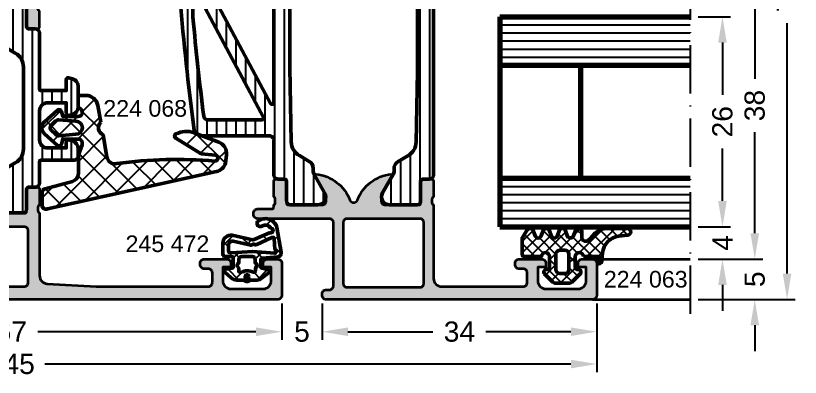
# Model space of a CAD drawing. Header units: millimetres. Extents: x 10 to 192, y 59 to 157.
# Drawn here: x 95.1 to 192.3, y 59 to 103.7 of the extents above; entities that cross this region are included whole.
import ezdxf

# ---------------------------------------------------------------- set-up
doc = ezdxf.new("R2010")
doc.units = ezdxf.units.MM
doc.header["$PDMODE"] = 1
doc.header["$PDSIZE"] = -0.001
doc.linetypes.add('ACAD_ISO10W100', pattern=[18, 12, -3, 0, -3])
for name, color, linetype, lineweight in [('S01_Bemaßung', 140, 'Continuous', 25), ('S02_Beschriftung', 40, 'Continuous', 25), ('S03_AL_Kontur', 255, 'Continuous', 35), ('S04_AL_Schraffur', 253, 'Continuous', 25), ('S05_EPDM_Kontur', 31, 'Continuous', 50), ('S06_EPDM_Schraffur', 43, 'Continuous', 25), ('S07_Isolation_Kontur', 91, 'Continuous', 50), ('S08_Isolation_Schraffur', 103, 'Continuous', 25), ('S09_KS_Kontur', 254, 'Continuous', 50), ('S15_Glas_Kontur', 4, 'Continuous', 70), ('S18_Mittellinie', 10, 'ACAD_ISO10W100', 25)]:
    doc.layers.add(name, color=color, linetype=linetype, lineweight=lineweight)
doc.styles.add('1_1_N_Art', font='arial.ttf', dxfattribs={"height": 2.055})
doc.styles.add('Arial', font='arial.ttf')
doc.dimstyles.new('1 zu 1', dxfattribs={"dimtxt": 2.5, "dimasz": 3.2, "dimexe": 1, "dimexo": 1, "dimgap": 1.5, "dimtad": 0, "dimdec": 1, "dimrnd": 0.5, "dimdsep": 46, "dimtxsty": 'Arial', "dimcen": 0, "dimclrd": 256, "dimclre": 256, "dimclrt": 256, "dimadec": 0, "dimazin": 0, "dimtfac": 1, "dimtdec": 1, "dimtofl": 0, "dimtmove": 0, "dimatfit": 1, "dimfxl": 1, "dimtolj": 1, "dimlwd": 25, "dimlwe": 25, "dimarcsym": 0})

# ---------------------------------------------------------------- blocks, each defined once
blk = doc.blocks.new('245472_s_5')
at = {"layer": 'S06_EPDM_Schraffur'}
h = blk.add_hatch(dxfattribs=at)
h.set_pattern_fill('NETZ', color=256, scale=2, angle=225)
h.set_pattern_definition([(225, (412.1293, -8061.5932), (1.41421356, -1.41421356), []), (315, (412.1293, -8061.5932), (1.41421356, 1.41421356), [])])
h.paths.add_polyline_path([(5, -2.961, -0.466308), (3.826, -3.945), (1.319, -3.385, 0.19438), (1.1, -3.431), (-0.8, -4.231, -0.124552), (-0.897, -4.246, 0.953555), (-0.983, -4.834, -0.158143), (-0.878, -4.9, 0.393401), (0.163, -5.069, -0.804971), (0.7, -5.633, -0.555399), (-1.696, -4.911), (-2.232, -1.847, -0.442765), (-1.778, -1.262), (0.113, -1.116, 0.394867), (0.3, -0.917), (0.3, -0.05, 0.348874), (0.145, 0.145), (-0.646, 0.329, -0.634157), (-0.722, 0.682), (0.079, 1.295, -0.203452), (0.798, 1.6), (1.6, 1.6, 0.236068), (1.76, 1.68, -0.5), (2.24, 1.68, 0.236068), (2.4, 1.6), (3.282, 1.6, -0.190392), (3.965, 1.33), (4.735, 0.609, -0.623369), (4.63, 0.265), (3.868, 0.143, 0.368281), (3.7, -0.055), (3.7, -1.1, 0.414214), (3.9, -1.3), (4.7, -1.3, -0.414214), (5, -1.6)])
h.paths.add_polyline_path([(4.3, -2.06, 0.414214), (4, -1.76), (1.302, -1.947), (-1.426, -1.716, 0.737445), (-1.538, -2.081, -0.233752), (-1.452, -2.236), (-1.367, -3.508, 0.583183), (-1.055, -3.663), (0.808, -2.783, -0.356159), (1.06, -2.806, 0.446061), (1.357, -2.787, -0.276121), (1.549, -2.714), (3.713, -3.215, 0.466308), (4.3, -2.722)], flags=16)
h.paths.add_polyline_path([(3, -1), (3, -0.594, -0.243487), (3.085, -0.431), (3.175, -0.367, 0.537319), (3.175, -0.033), (3.116, 0.009, -0.243487), (3.031, 0.172), (3.031, 0.471, 0.563435), (2.738, 0.649, -0.241085), (1.259, 0.636, 0.557876), (0.969, 0.457), (0.969, 0.172, -0.243487), (0.885, 0.009), (0.825, -0.033, 0.537319), (0.825, -0.367), (0.915, -0.431, -0.243487), (1, -0.594), (1, -1, 0.414214), (1.3, -1.3), (2.7, -1.3, 0.414214)], flags=16)
h.paths.add_polyline_path([(2.25, 1.2, 1), (1.75, 1.2, 1)], flags=16)
at = {"layer": 'S09_KS_Kontur'}
h = blk.add_hatch(color=256, dxfattribs=at)
h.dxf.hatch_style = 1
h.paths.add_polyline_path([(2.25, 1.2, 1), (1.75, 1.2, 1)])
at = {"layer": 'S05_EPDM_Kontur'}
for points in [[(0.145, 0.145, -0.348874), (0.3, -0.05), (0.3, -0.917, -0.388879), (0.117, -1.116), (-1.778, -1.262, 0.442765), (-2.232, -1.847), (-1.696, -4.911, 0.555399), (0.7, -5.633, 0.804971), (0.163, -5.069, -0.388982), (-0.871, -4.909, 0.173384), (-0.983, -4.834, -0.954151), (-0.897, -4.246, 0.124081), (-0.8, -4.231), (1.1, -3.431, -0.19438), (1.319, -3.385), (3.826, -3.945, 0.466308), (5, -2.961), (5, -1.6, 0.414214), (4.7, -1.3), (3.9, -1.3, -0.414214), (3.7, -1.1), (3.7, -0.055, -0.368281), (3.868, 0.143), (4.63, 0.265, 0.623369), (4.735, 0.609), (3.965, 1.33, 0.190392), (3.282, 1.6), (2.4, 1.6, -0.236068), (2.24, 1.68, 0.5), (1.76, 1.68, -0.236068), (1.6, 1.6), (0.798, 1.6, 0.203452), (0.079, 1.295), (-0.722, 0.682, 0.634157), (-0.646, 0.329)], [(3.175, -0.033), (3.116, 0.009, -0.243487), (3.031, 0.172), (3.031, 0.471, 0.563435), (2.738, 0.649, -0.241085), (1.259, 0.636, 0.557876), (0.969, 0.457), (0.969, 0.172, -0.243487), (0.885, 0.009), (0.825, -0.033, 0.537319), (0.825, -0.367), (0.915, -0.431, -0.243487), (1, -0.594), (1, -1, 0.414214), (1.3, -1.3), (2.7, -1.3, 0.414214), (3, -1), (3, -0.594, -0.243487), (3.085, -0.431), (3.175, -0.367, 0.537319)], [(-1.367, -3.508, 0.583183), (-1.055, -3.663), (0.808, -2.783, -0.356159), (1.06, -2.806, 0.446061), (1.357, -2.787, -0.276121), (1.549, -2.714), (3.713, -3.215, 0.466308), (4.3, -2.722), (4.3, -2.06, 0.414214), (4, -1.76), (1.302, -1.947), (-1.426, -1.716, 0.737445), (-1.538, -2.081, -0.233752), (-1.452, -2.236)]]:
    blk.add_lwpolyline(points, format="xyb", close=True, dxfattribs=at)
blk.add_circle((2, 1.2), 0.25, dxfattribs=at)
blk = doc.blocks.new('224063_s')
at = {"layer": 'S06_EPDM_Schraffur'}
h = blk.add_hatch(dxfattribs=at)
h.set_pattern_fill('NETZ', color=256, angle=45)
h.set_pattern_definition([(45, (0, 0), (-0.70711, 0.70711), []), (135, (0, 0), (-0.70711, -0.70711), [])])
edge = h.paths.add_edge_path()
edge.add_arc((0.153, 1.299), 0.5, 0.05663, 179.94337)
edge.add_line((-0.347, 1.3), (-0.347, -0.009))
edge.add_arc((-0.047, -0.009), 0.3, 180, 279.73965)
edge.add_arc((0.054, -0.6), 0.3, -44.8904, 99.73965, ccw=False)
edge.add_line((0.267, -0.812), (-0.774, -1.854))
edge.add_arc((-1.128, -1.5), 0.5, 270, 314.99989, ccw=False)
edge.add_line((-1.128, -2), (-2.767, -2))
edge.add_arc((-2.767, -1.5), 0.5, 225.00011, 270, ccw=False)
edge.add_line((-3.12, -1.854), (-4.162, -0.812))
edge.add_arc((-3.949, -0.6), 0.3, 80.26203, 224.88868, ccw=False)
edge.add_arc((-3.847, -0.009), 0.3, 260.26203, 360)
edge.add_line((-3.547, -0.009), (-3.547, 1.3))
edge.add_arc((-4.047, 1.299), 0.5, 0.05659, 179.94341)
edge.add_line((-4.547, 1.3), (-6.647, 1.3))
edge.add_arc((-6.649, 1.599), 0.299, 179.76963, 270.23037, ccw=False)
edge.add_line((-6.947, 1.6), (-6.947, 3.6))
edge.add_line((-6.947, 3.6), (-6.294, 4.599))
edge.add_arc((-5.947, 4.399), 0.401, 30.1038, 150.02228, ccw=False)
edge.add_line((-5.6, 4.6), (-5.294, 3.8))
edge.add_arc((-4.947, 4), 0.401, 209.97395, 329.89997)
edge.add_line((-4.6, 3.799), (-4.294, 4.599))
edge.add_arc((-3.947, 4.399), 0.401, 30.10374, 150.02233, ccw=False)
edge.add_line((-3.6, 4.6), (-3.294, 3.8))
edge.add_arc((-2.947, 4), 0.401, 209.9744, 329.89953)
edge.add_line((-2.6, 3.799), (-2.294, 4.599))
edge.add_arc((-1.947, 4.399), 0.401, 30.10374, 150.02233, ccw=False)
edge.add_line((-1.6, 4.6), (-1.294, 3.8))
edge.add_arc((-0.947, 4), 0.401, 209.9744, 329.89953)
edge.add_line((-0.6, 3.799), (-0.294, 4.599))
edge.add_arc((0.061, 4.386), 0.414, 18.82565, 148.95691, ccw=False)
edge.add_line((0.453, 4.52), (0.453, 3.699))
edge.add_arc((0.953, 3.7), 0.5, 180.05782, 317.96206)
edge.add_line((1.324, 3.365), (1.931, 4.023))
edge.add_arc((3.695, 2.396), 2.4, 90, 137.32646, ccw=False)
edge.add_line((3.695, 4.796), (6.093, 4.796))
edge.add_arc((6.092, 4.371), 0.426, -90.87281, 89.79629, ccw=False)
edge.add_line((6.085, 3.945), (5.009, 3.818))
edge.add_arc((5.273, 1.584), 2.25, 96.72175, 175.40115)
edge.add_line((3.03, 1.764), (2.953, 0.8))
edge.add_arc((2.553, 0.799), 0.399, -90.0953, 0.0953, ccw=False)
edge.add_line((2.553, 0.4), (2.553, 1.3))
edge.add_line((2.553, 1.3), (0.653, 1.3))
edge = h.paths.add_edge_path(flags=16)
edge.add_line((-2.247, -0.8), (-1.647, -0.8))
edge.add_arc((-1.648, -0.3), 0.5, 270.02048, 359.97952)
edge.add_line((-1.147, -0.3), (-1.147, 1.6))
edge.add_arc((-1.648, 1.6), 0.5, 0.01634, 89.98366)
edge.add_line((-1.647, 2.1), (-2.247, 2.1))
edge.add_arc((-2.247, 1.6), 0.5, 89.99969, 180.00031)
edge.add_line((-2.747, 1.6), (-2.747, -0.3))
edge.add_arc((-2.247, -0.3), 0.5, 180.01964, 269.98036)
at = {"layer": 'S05_EPDM_Kontur'}
for points in [[(0.653, 1.3, 0.999012), (-0.347, 1.3), (-0.347, -0.009, 0.464925), (0.003, -0.304, -0.730751), (0.267, -0.812), (-0.774, -1.854, -0.198912), (-1.128, -2), (-2.767, -2, -0.198912), (-3.12, -1.854), (-4.162, -0.812, -0.730728), (-3.898, -0.304, 0.464916), (-3.547, -0.009), (-3.547, 1.3, 0.999013), (-4.547, 1.3), (-6.647, 1.3, -0.416571), (-6.947, 1.6), (-6.947, 3.6), (-6.294, 4.599, -0.576876), (-5.6, 4.6), (-5.294, 3.8, 0.57692), (-4.6, 3.799), (-4.294, 4.599, -0.576877), (-3.6, 4.6), (-3.294, 3.8, 0.576915), (-2.6, 3.799), (-2.294, 4.599, -0.576877), (-1.6, 4.6), (-1.294, 3.8, 0.576915), (-0.6, 3.799), (-0.294, 4.599, -0.637876), (0.453, 4.52), (0.453, 3.699, 0.686666), (1.324, 3.365), (1.931, 4.023, -0.209487), (3.695, 4.796), (6.093, 4.796, -1.005856), (6.085, 3.945), (5.009, 3.818, 0.357458), (3.03, 1.764), (2.953, 0.8, -0.415188), (2.553, 0.4), (2.553, 1.3)], [(-2.247, -0.8), (-1.647, -0.8, 0.414004), (-1.147, -0.3), (-1.147, 1.6, 0.414047), (-1.647, 2.1), (-2.247, 2.1, 0.414217), (-2.747, 1.6), (-2.747, -0.3, 0.414013)]]:
    blk.add_lwpolyline(points, format="xyb", close=True, dxfattribs=at)
blk = doc.blocks.new('224068_s_1')
at = {"layer": 'S06_EPDM_Schraffur'}
h = blk.add_hatch(dxfattribs=at)
h.set_pattern_fill('NETZ', color=256, scale=2, angle=45, style=0)
h.set_pattern_definition([(45, (-42.3002, -22.7), (-1.414214, 1.414214), []), (135, (-42.3002, -22.7), (-1.414214, -1.414214), [])])
edge = h.paths.add_edge_path()
edge.add_arc((4.957, -1.505), 0.971, 134.00593, 245.99406)
edge.add_line((4.562, -2.392), (5.048, -5.144))
edge.add_arc((6.032, -4.97), 1, 190.00233, 284.9989)
edge.add_arc((13.755, -60.113), 54.688, 85.1433, 97.84372, ccw=False)
edge.add_arc((18.426, -5.251), 0.372, 263.66476, 441.24619)
edge.add_line((18.482, -4.883), (16.736, -4.706))
edge.add_line((16.736, -4.706), (13.572, -2.79))
edge.add_arc((13.728, -2.533), 0.3, 116.1295, 238.80015, ccw=False)
edge.add_arc((14.917, -4.957), 3, 71.95661, 116.1295, ccw=False)
edge.add_line((15.846, -2.105), (18.907, -3.292))
edge.add_arc((18.364, -4.69), 1.5, -6.98741, 68.79978, ccw=False)
edge.add_line((19.853, -4.873), (19.729, -5.899))
edge.add_arc((18.299, -5.448), 1.5, 282.50136, 342.49951, ccw=False)
edge.add_line((18.624, -6.913), (-2.302, -11.552))
edge.add_arc((-2.494, -11.09), 0.5, 180.00194, 292.49771, ccw=False)
edge.add_line((-2.994, -11.09), (-2.994, -9.533))
edge.add_arc((-2.494, -9.533), 0.5, 104.99992, 180, ccw=False)
edge.add_line((-2.623, -9.05), (0.765, -8.142))
edge.add_arc((0.506, -7.176), 1, 285.00169, 359.99924)
edge.add_line((1.506, -7.176), (1.506, -4.842))
edge.add_line((1.506, -4.842), (1.962, -3.591))
edge.add_arc((1.5, -3.4), 0.5, 337.49887, 450.00094)
edge.add_line((1.5, -2.9), (-0.42, -2.9))
edge.add_line((-0.42, -2.9), (-0.589, -3.529))
edge.add_arc((-0.878, -3.452), 0.3, 228.35407, 344.99936, ccw=False)
edge.add_line((-1.078, -3.676), (-2.675, -2.256))
edge.add_arc((-2.02, -1.5), 1, 130.90973, 229.09027, ccw=False)
edge.add_line((-2.675, -0.744), (-1.078, 0.676))
edge.add_arc((-0.878, 0.451), 0.3, 15.00974, 131.63928, ccw=False)
edge.add_line((-0.589, 0.529), (-0.42, -0.1))
edge.add_line((-0.42, -0.1), (1.5, -0.1))
edge.add_arc((1.5, 0.4), 0.5, 269.99933, 405.00029)
edge.add_line((1.853, 0.754), (1.5, 1.108))
edge.add_line((1.5, 1.108), (1.5, 2.5))
edge.add_line((1.5, 2.5), (2.441, 2.5))
edge.add_arc((2.441, 1), 1.5, 10.00086, 89.99892, ccw=False)
edge.add_line((3.918, 1.26), (4.283, -0.806))
edge = h.paths.add_edge_path(flags=16)
edge.add_line((-0.904, -0.512), (1.2, -0.7))
at = {"layer": 'S05_EPDM_Kontur'}
for p, q in [((-1.897, -1.253), (-1.302, -0.657)), ((-0.904, -0.512), (1.2, -0.7)), ((-1.302, -2.343), (-1.897, -1.747)), ((1.2, -2.3), (-0.904, -2.488))]:
    blk.add_line(p, q, dxfattribs=at)
blk.add_lwpolyline([(4.283, -0.806, 0.531643), (4.562, -2.392), (5.048, -5.144, 0.439993), (6.291, -5.936, -0.055473), (18.385, -5.621, 0.979114), (18.482, -4.883), (16.736, -4.706), (13.572, -2.79, -0.592993), (13.595, -2.264, -0.195163), (15.846, -2.105), (18.907, -3.292, -0.343289), (19.853, -4.873), (19.729, -5.899, -0.267941), (18.624, -6.913), (-2.302, -11.552, -0.534487), (-2.994, -11.09), (-2.994, -9.533, -0.339455), (-2.623, -9.05), (0.765, -8.142, 0.339442), (1.506, -7.176), (1.506, -4.842), (1.962, -3.591, 0.534523), (1.5, -2.9), (-0.42, -2.9), (-0.589, -3.529, -0.557996), (-1.078, -3.676), (-2.675, -2.256, -0.456678), (-2.675, -0.744), (-1.078, 0.676, -0.557905), (-0.589, 0.529), (-0.42, -0.1), (1.5, -0.1, 0.668185), (1.853, 0.754), (1.5, 1.108), (1.5, 2.5), (2.441, 2.5, -0.363961), (3.918, 1.26)], format="xyb", close=True, dxfattribs=at)
for centre, radius, start, end in [((-0.948, -1.01), 0.5, 84.89406, 135.04937), ((1.2, -1.5), 0.8, 270, 90), ((-1.653, -1.5), 0.348, 134.72715, 225.27285), ((-0.948, -1.99), 0.5, 224.95058, 275.1064)]:
    blk.add_arc(centre, radius, start, end, dxfattribs=at)
blk = doc.blocks.new('587290_s')
at = {"layer": 'S04_AL_Schraffur'}
h = blk.add_hatch(color=256, dxfattribs=at)
h.dxf.hatch_style = 1
h.paths.add_polyline_path([(-20.2, 11.7, -0.317837), (-20.4, 11.983), (-20.4, 12.417, -0.317837), (-20.2, 12.7), (-20.2, 14.6, 0.414214), (-20.5, 14.9), (-21.49, 14.9, 0.414214), (-21.79, 14.6), (-21.79, 11.9, -0.414214), (-21.99, 11.7), (-26.2, 11.7, -0.414214), (-26.7, 12.2), (-26.7, 12.9), (-25.319, 15.293, 0.610538), (-25.452, 15.499, 0.284293), (-29.633, 12.307, -0.688604), (-30.567, 12.307, 0.284293), (-34.748, 15.499, 0.610538), (-34.881, 15.293), (-33.5, 12.9), (-33.5, 12.2, -0.414214), (-34, 11.7), (-38.21, 11.7, -0.414214), (-38.41, 11.9), (-38.41, 14.6, 0.414214), (-38.71, 14.9), (-39.7, 14.9, 0.414214), (-40, 14.6), (-40, 12.7, -0.317837), (-39.8, 12.417), (-39.8, 11.983, -0.317837), (-40, 11.7), (-40, 11.4, -0.414214), (-40.2, 11.2), (-42, 11.2, 0.414214), (-42.5, 10.7), (-42.5, 10.5, 0.414214), (-42, 10), (-33.1, 10, -0.414214), (-32.6, 9.5), (-32.6, 1.7, -0.414214), (-33.1, 1.2), (-33.5, 1.2, 0.414214), (-34, 0.7), (-34, 0.5, 0.414214), (-33.5, 0), (-0.5, 0, 0.414214), (0, 0.5), (0, 4.5, 0.414214), (-0.5, 5), (-1.8, 5, 0.414214), (-2.3, 4.5), (-2.3, 4), (-1.3, 4), (-1.3, 2.3, -0.414214), (-2.3, 1.3), (-6.3, 1.3, -0.414214), (-7.3, 2.3), (-7.3, 4), (-6.3, 4), (-6.3, 4.5, 0.414214), (-6.8, 5), (-9.6, 5, 0.414214), (-10.1, 4.5), (-10.1, 4.3, 0.414214), (-9.6, 3.8), (-9.1, 3.8, -0.414214), (-8.6, 3.3), (-8.6, 2.1, -0.414214), (-9.1, 1.6), (-19.2, 1.6, -0.414214), (-20.2, 2.6)])
h.paths.add_polyline_path([(-21.4, 9.5), (-21.4, 2, -0.414214), (-21.9, 1.5), (-30.9, 1.5, -0.414214), (-31.4, 2), (-31.4, 9.5, -0.414214), (-30.9, 10), (-21.9, 10, -0.414214)], flags=16)
at = {"layer": 'S03_AL_Kontur'}
for points in [[(-0.5, 5, -0.414214), (0, 4.5), (0, 0.5, -0.414214), (-0.5, 0), (-33.5, 0, -0.414214), (-34, 0.5), (-34, 0.7, -0.414214), (-33.5, 1.2), (-33.1, 1.2, 0.414214), (-32.6, 1.7), (-32.6, 9.5, 0.414214), (-33.1, 10), (-42, 10, -0.414214), (-42.5, 10.5), (-42.5, 10.7, -0.414214), (-42, 11.2), (-40.2, 11.2, 0.414214), (-40, 11.4), (-40, 11.7, 0.317837), (-39.8, 11.983), (-39.8, 12.417, 0.317837), (-40, 12.7), (-40, 14.6, -0.414214), (-39.7, 14.9), (-38.71, 14.9, -0.414214), (-38.41, 14.6), (-38.41, 11.9, 0.414214), (-38.21, 11.7), (-34, 11.7, 0.414214), (-33.5, 12.2), (-33.5, 12.9), (-34.881, 15.293, -0.610538), (-34.748, 15.499, -0.284293), (-30.567, 12.307, 0.688604), (-29.633, 12.307, -0.284293), (-25.452, 15.499, -0.610538), (-25.319, 15.293), (-26.7, 12.9), (-26.7, 12.2, 0.414214), (-26.2, 11.7), (-21.99, 11.7, 0.414214), (-21.79, 11.9), (-21.79, 14.6, -0.414214), (-21.49, 14.9), (-20.5, 14.9, -0.414214), (-20.2, 14.6), (-20.2, 12.7, 0.317837), (-20.4, 12.417), (-20.4, 11.983, 0.317837), (-20.2, 11.7), (-20.2, 2.6, 0.414214), (-19.2, 1.6), (-9.1, 1.6, 0.414214), (-8.6, 2.1), (-8.6, 3.3, 0.414214), (-9.1, 3.8), (-9.6, 3.8, -0.414214), (-10.1, 4.3), (-10.1, 4.5, -0.414214), (-9.6, 5), (-6.8, 5, -0.414214), (-6.3, 4.5), (-6.3, 4), (-7.3, 4), (-7.3, 2.3, 0.414214), (-6.3, 1.3), (-2.3, 1.3, 0.414214), (-1.3, 2.3), (-1.3, 4), (-2.3, 4), (-2.3, 4.5, -0.414214), (-1.8, 5)], [(-21.9, 1.5, 0.414214), (-21.4, 2), (-21.4, 9.5, 0.414214), (-21.9, 10), (-30.9, 10, 0.414214), (-31.4, 9.5), (-31.4, 2, 0.414214), (-30.9, 1.5)]]:
    blk.add_lwpolyline(points, format="xyb", close=True, dxfattribs=at)
blk = doc.blocks.new('30065155_s')
at = {"layer": 'S08_Isolation_Schraffur'}
h = blk.add_hatch(dxfattribs=at)
h.set_pattern_fill('LINIE', color=256, scale=1.2, angle=90)
h.set_pattern_definition([(90, (-2e-14, 23.5), (-1.2, 1e-16), [])])
h.paths.add_polyline_path([(0, 39.81), (0, 30.8, -0.414214), (-0.5, 30.3), (-8.136, 30.3), (-7.607, 33.519, 0.462761), (-8.1, 34.1), (-9.6, 34.1, 0.414214), (-9.8, 33.9), (-9.8, 31.15), (-11.8, 31.15, 0.414214), (-12, 30.95), (-12, 29.45, 0.414214), (-11.5, 28.95), (-10.1, 28.95, -0.414214), (-9.8, 28.65), (-9.8, 27.25, -0.414214), (-10.1, 26.95), (-11.1, 26.95, 0.414214), (-11.6, 26.45), (-11.6, 25.43, 0.010778), (-9.872, 9.314, 0.345994), (-8.9, 8.55), (-0.5, 8.55, -0.414214), (0, 8.05), (0, 3.71, 0.414214), (0.5, 3.21), (1.3, 3.21, -0.414214), (1.6, 2.91), (1.6, 0.51, 0.414214), (2.1, 0.01), (5.443, 0.01, 0.57735), (6.309, 1.51), (4.9, 3.951), (4.9, 4.531, 0.267949), (4.4, 5.398), (3.178, 6.103, -0.26277), (2.178, 7.797), (2, 17), (2, 30), (2.186, 36.315, -0.405628), (2.686, 36.8), (4.8, 36.8, 0.414214), (5.3, 37.3), (5.3, 38.8, 0.672257), (4.571, 39.372, -1.210958), (4.2, 41.3), (4.4, 41.3, 0.414214), (4.9, 41.8), (4.9, 43.049), (6.309, 45.49, 0.57735), (5.443, 46.99), (2.1, 46.99, 0.414214), (1.6, 46.49), (1.6, 44.09, -0.414214), (1.3, 43.79), (0.5, 43.79, 0.414214), (0, 43.29), (0, 40.79, -0.408248)])
h.paths.add_polyline_path([(-0.5, 28.5, -0.414214), (0, 28), (0, 12.649, -0.780583), (-0.376, 12.555), (-7.8, 26.458), (-7.8, 28, -0.414214), (-7.3, 28.5)], flags=16)
h.paths.add_polyline_path([(-8.828, 24.986), (-1.277, 10.844, -0.566349), (-1.453, 10.55), (-8.177, 10.55, -0.378239), (-8.673, 10.988, -0.008221), (-10, 23.234), (-10, 24.75, -0.414214), (-9.5, 25.25), (-9.269, 25.25, -0.276855)], flags=16)
at = {"layer": 'S07_Isolation_Kontur'}
for points in [[(-0.5, 30.3, 0.414214), (0, 30.8), (0, 39.81, 0.408248), (0, 40.79), (0, 43.29, -0.414214), (0.5, 43.79), (1.3, 43.79, 0.414214), (1.6, 44.09), (1.6, 46.49, -0.414214), (2.1, 46.99), (5.443, 46.99, -0.57735), (6.309, 45.49), (4.967, 43.165, 0.131652), (4.9, 42.915), (4.9, 41.8, -0.414214), (4.4, 41.3), (4.2, 41.3, 1), (4.2, 39.3), (4.8, 39.3, -0.414214), (5.3, 38.8), (5.3, 37.3, -0.414214), (4.8, 36.8), (2.686, 36.8, 0.405628), (2.186, 36.315), (2, 30), (2, 17.01, 0.004839), (2, 16.99), (2.178, 7.797, 0.26277), (3.178, 6.103), (4.4, 5.398, -0.267949), (4.9, 4.531), (4.9, 4.085, 0.131652), (4.967, 3.835), (6.309, 1.51, -0.57735), (5.443, 0.01), (2.1, 0.01, -0.414214), (1.6, 0.51), (1.6, 2.91, 0.414214), (1.3, 3.21), (0.5, 3.21, -0.414214), (0, 3.71), (0, 8.05, 0.414214), (-0.5, 8.55), (-8.9, 8.55, -0.399638), (-9.899, 9.5, 0.019418), (-9.906, 9.577, -0.010601), (-11.6, 25.43), (-11.6, 26.45, -0.414214), (-11.1, 26.95), (-10.1, 26.95, 0.414214), (-9.8, 27.25), (-9.8, 28.65, 0.414214), (-10.1, 28.95), (-11.5, 28.95, -0.414214), (-12, 29.45), (-12, 30.95, -0.414214), (-11.8, 31.15), (-10, 31.15, 0.414214), (-9.8, 31.35), (-9.8, 33.9, -0.414214), (-9.6, 34.1), (-8.1, 34.1, -0.462761), (-7.607, 33.519), (-8.097, 30.532, 0.462761), (-7.9, 30.3)], [(0, 28, 0.414214), (-0.5, 28.5), (-7.3, 28.5, 0.414214), (-7.8, 28), (-7.8, 26.583, 0.123227), (-7.741, 26.348), (-0.376, 12.555, 0.780583), (0, 12.649)], [(-9.5, 25.25, 0.414214), (-10, 24.75), (-10, 23.234, 0.008221), (-8.673, 10.988, 0.378239), (-8.177, 10.55), (-1.453, 10.55, 0.566349), (-1.277, 10.844), (-8.828, 24.986, 0.276855), (-9.269, 25.25)]]:
    blk.add_lwpolyline(points, format="xyb", close=True, dxfattribs=at)
blk = doc.blocks.new('662011_s')
blk.add_blockref('30065155_s', (0, 0))
blk = doc.blocks.new('662013_s')
at = {"layer": 'S08_Isolation_Schraffur'}
h = blk.add_hatch(dxfattribs=at)
h.set_pattern_fill('LINIE', color=256, scale=1.2, angle=90)
h.set_pattern_definition([(90, (2e-15, 23), (-1.2, 1e-16), [])])
h.paths.add_polyline_path([(-1.6, 43.09), (-1.6, 45.49, 0.414214), (-2.1, 45.99), (-5.443, 45.99, 0.57735), (-6.309, 44.49), (-4.9, 42.049), (-4.9, 41.488, 0.267949), (-4.4, 40.622), (-3.177, 39.916, -0.262518), (-2.177, 38.224), (-2, 29.5), (-2, 16.5), (-2.177, 7.776, -0.262518), (-3.177, 6.084), (-4.4, 5.378, 0.357165), (-4.919, 4.222, -0.202882), (-4.967, 3.835), (-6.309, 1.51, 0.57735), (-5.443, 0.01), (-2.1, 0.01, 0.414214), (-1.6, 0.51), (-1.6, 2.91, -0.414214), (-1.3, 3.21), (-0.5, 3.21, 0.414214), (0, 3.71), (0, 40.5), (1.1, 40.5, 1), (1.1, 41.3), (0, 41.3), (0, 42.29, 0.414214), (-0.5, 42.79), (-1.3, 42.79, -0.414214)])
at = {"layer": 'S07_Isolation_Kontur'}
blk.add_lwpolyline([(0, 40.5), (0, 3.71, -0.414214), (-0.5, 3.21), (-1.3, 3.21, 0.414214), (-1.6, 2.91), (-1.6, 0.51, -0.414214), (-2.1, 0.01), (-5.443, 0.01, -0.57735), (-6.309, 1.51), (-4.967, 3.835, 0.131652), (-4.9, 4.085), (-4.9, 4.512, -0.267949), (-4.4, 5.378), (-3.177, 6.084, 0.262518), (-2.177, 7.776), (-2, 16.5), (-2, 29.5)], format="xyb", dxfattribs=at)
blk = doc.blocks.new('575780_s')
for name, p in [('662011_s', (-1, 11.7)), ('662013_s', (18.8, 11.7)), ('587290_s', (39, 0))]:
    blk.add_blockref(name, p)
blk = doc.blocks.new('587320_s_gereric')
at = {"layer": 'S04_AL_Schraffur'}
h = blk.add_hatch(color=256, dxfattribs=at)
h.dxf.hatch_style = 1
h.paths.add_polyline_path([(-36.5, 11.2), (-36.5, 11.9), (-35.119, 14.293, 0.607126), (-35.25, 14.499, 0.275372), (-39.4, 11.502, -0.402182), (-40.038, 11.233), (-44.213, 12.836, -0.211795), (-44.5, 13.122, 0.287239), (-48.75, 16.3, 0.605195), (-48.881, 16.093), (-47.5, 13.7), (-47.5, 13, -0.414214), (-48, 12.5), (-52.21, 12.5, -0.414214), (-52.41, 12.7), (-52.41, 15.4, 0.414214), (-52.71, 15.7), (-53.7, 15.7, 0.414214), (-54, 15.4), (-54, 13.5, -0.317837), (-53.8, 13.217), (-53.8, 12.783, -0.317837), (-54, 12.5), (-60, 12.5, -0.414214), (-60.2, 12.7), (-60.2, 12.8, 0.414214), (-60.4, 13), (-65.6, 13, 0.414214), (-65.8, 12.8), (-65.8, 12.1, 0.414214), (-65.6, 11.9), (-63.042, 11.9, 0.555973), (-62.754, 11.721, -1.609432), (-62.754, 9.479, 0.555973), (-63.042, 9.3), (-66.5, 9.3, 0.414214), (-67, 8.8), (-67, 0.5, 0.414214), (-66.5, 0), (-0.5, 0, 0.414214), (0, 0.5), (0, 4.5, 0.414214), (-0.5, 5), (-1.8, 5, 0.414214), (-2.3, 4.5), (-2.3, 4), (-1.3, 4), (-1.3, 2.3, -0.414214), (-2.3, 1.3), (-6.3, 1.3, -0.414214), (-7.3, 2.3), (-7.3, 4), (-6.3, 4), (-6.3, 4.5, 0.414214), (-6.8, 5), (-9.6, 5, 0.414214), (-10.1, 4.5), (-10.1, 4.3, 0.414214), (-9.6, 3.8), (-9.1, 3.8, -0.414214), (-8.6, 3.3), (-8.6, 2.1, -0.414214), (-9.1, 1.6), (-23, 1.6), (-29.057, 1.946, -0.397592), (-30, 2.944), (-30, 10.7, -0.317837), (-30.2, 10.983), (-30.2, 11.417, -0.317837), (-30, 11.7), (-30, 13.6, 0.414214), (-30.3, 13.9), (-31.29, 13.9, 0.414214), (-31.59, 13.6), (-31.59, 10.9, -0.414214), (-31.79, 10.7), (-36, 10.7, -0.414214)])
h.paths.add_polyline_path([(-31.9, 9, -0.414214), (-31.4, 8.5), (-31.4, 2.1, -0.414214), (-31.9, 1.6), (-65.1, 1.6, -0.414214), (-65.6, 2.1), (-65.6, 7.4, -0.414214), (-65.1, 7.9), (-62.2, 7.9, 0.386974), (-59.512, 10.347, -0.386974), (-59.014, 10.8), (-44.583, 10.8, -0.091887), (-44.404, 10.767), (-39.888, 9.033, 0.091887), (-39.709, 9)], flags=16)
at = {"layer": 'S03_AL_Kontur'}
for points in [[(-48.75, 16.3, -0.287239), (-44.5, 13.122, 0.211795), (-44.213, 12.836), (-40.038, 11.233, 0.402182), (-39.4, 11.502, -0.275372), (-35.25, 14.499, -0.607126), (-35.119, 14.293), (-36.5, 11.9), (-36.5, 11.2, 0.414214), (-36, 10.7), (-31.79, 10.7, 0.414214), (-31.59, 10.9), (-31.59, 13.6, -0.414214), (-31.29, 13.9), (-30.3, 13.9, -0.414214), (-30, 13.6), (-30, 11.7, 0.317837), (-30.2, 11.417), (-30.2, 10.983, 0.317837), (-30, 10.7), (-30, 2.944, 0.397592), (-29.057, 1.946), (-23, 1.6), (-9.1, 1.6, 0.414214), (-8.6, 2.1), (-8.6, 3.3, 0.414214), (-9.1, 3.8), (-9.6, 3.8, -0.414214), (-10.1, 4.3), (-10.1, 4.5, -0.414214), (-9.6, 5), (-6.8, 5, -0.414214), (-6.3, 4.5), (-6.3, 4), (-7.3, 4), (-7.3, 2.3, 0.414214), (-6.3, 1.3), (-2.3, 1.3, 0.414214), (-1.3, 2.3), (-1.3, 4), (-2.3, 4), (-2.3, 4.5, -0.414214), (-1.8, 5), (-0.5, 5, -0.414214), (0, 4.5), (0, 0.5, -0.414214), (-0.5, 0), (-66.5, 0, -0.414214), (-67, 0.5), (-67, 8.8, -0.414214), (-66.5, 9.3), (-63.042, 9.3, -0.555973), (-62.754, 9.479, 1.609432), (-62.754, 11.721, -0.555973), (-63.042, 11.9), (-65.6, 11.9, -0.414214), (-65.8, 12.1), (-65.8, 12.8, -0.414214), (-65.6, 13), (-60.4, 13, -0.414214), (-60.2, 12.8), (-60.2, 12.7, 0.414214), (-60, 12.5), (-54, 12.5, 0.317837), (-53.8, 12.783), (-53.8, 13.217, 0.317837), (-54, 13.5), (-54, 15.4, -0.414214), (-53.7, 15.7), (-52.71, 15.7, -0.414214), (-52.41, 15.4), (-52.41, 12.7, 0.414214), (-52.21, 12.5), (-48, 12.5, 0.414214), (-47.5, 13), (-47.5, 13.7), (-48.881, 16.093, -0.605195)], [(-31.4, 8.5, 0.414214), (-31.9, 9), (-39.709, 9, -0.091887), (-39.888, 9.033), (-44.404, 10.767, 0.091887), (-44.583, 10.8), (-59.014, 10.8, 0.386974), (-59.512, 10.347, -0.386974), (-62.2, 7.9), (-65.1, 7.9, 0.414214), (-65.6, 7.4), (-65.6, 2.1, 0.414214), (-65.1, 1.6), (-31.9, 1.6, 0.414214), (-31.4, 2.1)]]:
    blk.add_lwpolyline(points, format="xyb", close=True, dxfattribs=at)
blk = doc.blocks.new('587310_s')
at = {"layer": 'S04_AL_Schraffur'}
h = blk.add_hatch(color=256, dxfattribs=at)
h.dxf.hatch_style = 1
h.paths.add_polyline_path([(0, -0.5, 0.414214), (-0.5, 0), (-28.5, 0, 0.414214), (-29, -0.5), (-29, -3.65, 0.414214), (-28.8, -3.85), (-27, -3.85, -0.414214), (-26.8, -4.05), (-26.8, -6.6, 0.414214), (-26.6, -6.8), (-25.1, -6.8, 0.462761), (-24.607, -6.219), (-25.097, -3.232, -0.462761), (-24.9, -3, 0.414214), (-24.7, -2.8), (-24.7, -2.2, -0.414214), (-24.4, -1.9), (-17.5, -1.9, -0.414214), (-17, -2.4), (-17, -12.5, -0.4), (-17, -13.5), (-17, -25.9, -0.414214), (-17.5, -26.4), (-24.4, -26.4, -0.414214), (-24.7, -26.1), (-24.7, -23.2, 0.414214), (-24.9, -23, -0.462761), (-25.097, -22.768), (-24.607, -19.781, 0.462761), (-25.1, -19.2), (-26.6, -19.2, 0.414214), (-26.8, -19.4), (-26.8, -21.95, -0.414214), (-27, -22.15), (-28.8, -22.15, 0.414214), (-29, -22.35), (-29, -24.15, 0.414214), (-28.8, -24.35), (-27, -24.35, -0.414214), (-26.8, -24.55), (-26.8, -26.15, -0.414214), (-27, -26.35), (-28.4, -26.35, 0.414214), (-28.7, -26.65), (-28.7, -28.203, 0.383864), (-28.252, -28.7), (-27.3, -28.8), (-27.3, -28.3), (-24, -28.3, -0.317837), (-23.8, -28.583), (-23.8, -29.017, -0.317837), (-24, -29.3), (-24, -31.2, 0.414214), (-23.7, -31.5), (-22.71, -31.5, 0.414214), (-22.41, -31.2), (-22.41, -28.5, -0.414214), (-22.21, -28.3), (-18, -28.3, -0.414214), (-17.5, -28.8), (-17.5, -29.5), (-18.881, -31.893, 0.610371), (-18.748, -32.099, 0.283633), (-14.57, -28.92, -0.310198), (-14.103, -28.6), (-10.106, -28.6, -0.347182), (-9.62, -28.984, 0.319614), (-5.252, -32.799, 0.610917), (-5.119, -32.593), (-6.5, -30.2), (-6.5, -29.5, -0.414214), (-6, -29), (-1.79, -29, -0.414214), (-1.59, -29.2), (-1.59, -31.9, 0.414214), (-1.29, -32.2), (-0.3, -32.2, 0.414214), (0, -31.9), (0, -30, -0.317837), (-0.2, -29.717), (-0.2, -29.283, -0.317837), (0, -29), (0, -22.1, -0.414214), (0.2, -21.9), (1.4, -21.9, 0.414214), (1.9, -21.4), (1.9, -20.9, 0.414214), (1.4, -20.4), (0.2, -20.4, -0.414214), (0, -20.2), (0, -5.9, -0.414214), (0.2, -5.7), (1.4, -5.7, 0.414214), (1.9, -5.2), (1.9, -4.7, 0.414214), (1.4, -4.2), (0.2, -4.2, -0.414214), (0, -4)])
h.paths.add_polyline_path([(-1.2, -1.9), (-1.2, -26.4, -0.414214), (-1.7, -26.9), (-12, -26.9, -0.414214), (-12.5, -26.4), (-12.5, -25.4, 1), (-13.5, -25.4), (-13.5, -26.4, -0.414214), (-14, -26.9), (-14.9, -26.9, -0.414214), (-15.4, -26.4), (-15.4, -16.107, -0.198912), (-15.254, -15.754), (-15.146, -15.646, 0.198912), (-15, -15.293), (-15, -10.707, 0.198912), (-15.146, -10.354), (-15.254, -10.246, -0.198912), (-15.4, -9.893), (-15.4, -1.9, -0.414214), (-14.9, -1.4), (-14, -1.4, -0.414214), (-13.5, -1.9), (-13.5, -2.9, 1), (-12.5, -2.9), (-12.5, -1.9, -0.414214), (-12, -1.4), (-1.7, -1.4, -0.414214)], flags=16)
at = {"layer": 'S03_AL_Kontur'}
for points in [[(-14.57, -28.92, -0.283633), (-18.748, -32.099, -0.610371), (-18.881, -31.893), (-17.5, -29.5), (-17.5, -28.8, 0.414214), (-18, -28.3), (-22.21, -28.3, 0.414214), (-22.41, -28.5), (-22.41, -31.2, -0.414214), (-22.71, -31.5), (-23.7, -31.5, -0.414214), (-24, -31.2), (-24, -29.3, 0.317837), (-23.8, -29.017), (-23.8, -28.583, 0.317837), (-24, -28.3), (-27.3, -28.3), (-27.3, -28.8), (-28.252, -28.7, -0.383864), (-28.7, -28.203), (-28.7, -26.65, -0.414214), (-28.4, -26.35), (-27, -26.35, 0.414214), (-26.8, -26.15), (-26.8, -24.55, 0.414214), (-27, -24.35), (-28.8, -24.35, -0.414214), (-29, -24.15), (-29, -22.35, -0.414214), (-28.8, -22.15), (-27, -22.15, 0.414214), (-26.8, -21.95), (-26.8, -19.4, -0.414214), (-26.6, -19.2), (-25.1, -19.2, -0.462761), (-24.607, -19.781), (-25.097, -22.768, 0.462761), (-24.9, -23, -0.414214), (-24.7, -23.2), (-24.7, -26.1, 0.414214), (-24.4, -26.4), (-17.5, -26.4, 0.414214), (-17, -25.9), (-17, -13.5, 0.4), (-17, -12.5), (-17, -2.4, 0.414214), (-17.5, -1.9), (-24.4, -1.9, 0.414214), (-24.7, -2.2), (-24.7, -2.8, -0.414214), (-24.9, -3, 0.462761), (-25.097, -3.232), (-24.607, -6.219, -0.462761), (-25.1, -6.8), (-26.6, -6.8, -0.414214), (-26.8, -6.6), (-26.8, -4.05, 0.414214), (-27, -3.85), (-28.8, -3.85, -0.414214), (-29, -3.65), (-29, -0.5, -0.414214), (-28.5, 0), (-0.5, 0, -0.414214), (0, -0.5), (0, -4, 0.414214), (0.2, -4.2), (1.4, -4.2, -0.414214), (1.9, -4.7), (1.9, -5.2, -0.414214), (1.4, -5.7), (0.2, -5.7, 0.414214), (0, -5.9), (0, -20.2, 0.414214), (0.2, -20.4), (1.4, -20.4, -0.414214), (1.9, -20.9), (1.9, -21.4, -0.414214), (1.4, -21.9), (0.2, -21.9, 0.414214), (0, -22.1), (0, -29, 0.317837), (-0.2, -29.283), (-0.2, -29.717, 0.317837), (0, -30), (0, -31.9, -0.414214), (-0.3, -32.2), (-1.29, -32.2, -0.414214), (-1.59, -31.9), (-1.59, -29.2, 0.414214), (-1.79, -29), (-6, -29, 0.414214), (-6.5, -29.5), (-6.5, -30.2), (-5.119, -32.593, -0.610917), (-5.252, -32.799, -0.319614), (-9.62, -28.984, 0.347182), (-10.106, -28.6), (-14.103, -28.6, 0.310198)], [(-13.5, -1.9, 0.414214), (-14, -1.4), (-14.9, -1.4, 0.414214), (-15.4, -1.9), (-15.4, -9.893, 0.198912), (-15.254, -10.246), (-15.146, -10.354, -0.198912), (-15, -10.707), (-15, -15.293, -0.198912), (-15.146, -15.646), (-15.254, -15.754, 0.198912), (-15.4, -16.107), (-15.4, -26.4, 0.414214), (-14.9, -26.9), (-14, -26.9, 0.414214), (-13.5, -26.4), (-13.5, -25.4, -1), (-12.5, -25.4), (-12.5, -26.4, 0.414214), (-12, -26.9), (-1.7, -26.9, 0.414214), (-1.2, -26.4), (-1.2, -1.9, 0.414214), (-1.7, -1.4), (-12, -1.4, 0.414214), (-12.5, -1.9), (-12.5, -2.9, -1), (-13.5, -2.9)]]:
    blk.add_lwpolyline(points, format="xyb", close=True, dxfattribs=at)
blk = doc.blocks.new('30065269_s')
at = {"layer": 'S08_Isolation_Schraffur'}
h = blk.add_hatch(dxfattribs=at)
h.set_pattern_fill('LINIE', color=256, scale=1.2, angle=90)
h.set_pattern_definition([(90, (0, 0), (-1.2, 1e-16), [])])
h.paths.add_polyline_path([(4.9, 8.469), (4.9, 8.915, -0.131652), (4.967, 9.165), (6.309, 11.49, 0.57735), (5.443, 12.99), (2.1, 12.99, 0.414214), (1.6, 12.49), (1.6, 10.09, -0.414214), (1.3, 9.79), (0.5, 9.79, 0.414214), (0, 9.29), (0, 2.35, -0.414214), (-0.2, 2.15), (-3.3, 2.15), (-3.3, 3.5, 0.493145), (-3.615, 3.741), (-4.059, 3.622, 0.339454), (-4.8, 2.657), (-4.8, 0.143, 0.339454), (-4.059, -0.822), (-3.615, -0.941, 0.493145), (-3.3, -0.7), (-3.3, 0.65), (-1, 0.65, -0.414214), (0, -0.35), (0, -3.95, -0.414214), (-1, -4.95), (-3.3, -4.95), (-3.3, -4.2, 0.493145), (-3.615, -3.959), (-4.059, -4.078, 0.339454), (-4.8, -5.043), (-4.8, -5.95, 0.414214), (-4.3, -6.45), (-0.2, -6.45, -0.414214), (0, -6.65), (0, -9.29, 0.414214), (0.5, -9.79), (1.3, -9.79, -0.414214), (1.6, -10.09), (1.6, -12.49, 0.414214), (2.1, -12.99), (5.443, -12.99, 0.57735), (6.309, -11.49), (4.967, -9.165, -0.131652), (4.9, -8.915), (4.9, -8.469, 0.267949), (4.4, -7.602), (3, -6.794, -0.267949), (2, -5.062), (2, 5.062, -0.267949), (3, 6.794), (4.4, 7.602, 0.267949)])
at = {"layer": 'S07_Isolation_Kontur'}
blk.add_lwpolyline([(-3.3, -0.7), (-3.3, 0.65), (-1, 0.65, -0.414214), (0, -0.35), (0, -3.95, -0.414214), (-1, -4.95), (-3.3, -4.95), (-3.3, -4.2, 0.493145), (-3.615, -3.959), (-4.059, -4.078, 0.339454), (-4.8, -5.043), (-4.8, -5.95, 0.414214), (-4.3, -6.45), (-0.2, -6.45, -0.414214), (0, -6.65), (0, -9.29, 0.414214), (0.5, -9.79), (1.3, -9.79, -0.414214), (1.6, -10.09), (1.6, -12.49, 0.414214), (2.1, -12.99), (5.443, -12.99, 0.57735), (6.309, -11.49), (4.967, -9.165, -0.131652), (4.9, -8.915), (4.9, -8.469, 0.267949), (4.4, -7.602), (3, -6.794, -0.267949), (2, -5.062), (2, 5.062, -0.267949), (3, 6.794), (4.4, 7.602, 0.267949), (4.9, 8.469), (4.9, 8.915, -0.131652), (4.967, 9.165), (6.309, 11.49, 0.57735), (5.443, 12.99), (2.1, 12.99, 0.414214), (1.6, 12.49), (1.6, 10.09, -0.414214), (1.3, 9.79), (0.5, 9.79, 0.414214), (0, 9.29), (0, 2.35, -0.414214), (-0.2, 2.15), (-3.3, 2.15), (-3.3, 3.5, 0.493145), (-3.615, 3.741), (-4.059, 3.622, 0.339454), (-4.8, 2.657), (-4.8, 0.143, 0.339454), (-4.059, -0.822), (-3.615, -0.941, 0.493145)], format="xyb", close=True, dxfattribs=at)
blk = doc.blocks.new('662021_s')
blk.add_blockref('30065269_s', (0, 13))
blk = doc.blocks.new('575820_s')
at = {"extrusion": (0, 0, -1)}
for name, p in [('587310_s', (-13, 65)), ('662021_s', (-37, 10.7))]:
    blk.add_blockref(name, p, dxfattribs=at)
blk.add_blockref('587320_s_gereric', (67, 0))
blk = doc.blocks.new('*D114')
at = {"layer": 'Defpoints', "color": 0, "transparency": 16777216}
for p in [(34.05, 155.599), (34.05, 103.601), (155.051, 103.601)]:
    blk.add_point(p, dxfattribs=at)
at = {"layer": 'S01_Bemaßung', "lineweight": 25, "transparency": 16777216}
for p, q in [((34.05, 144.599), (34.05, 156.599)), ((155.051, 144.599), (155.051, 156.599)), ((37.25, 155.599), (90.648, 155.599)), ((151.851, 155.599), (98.454, 155.599)), ((34.05, 139.8), (34.05, 141.299)), ((155.051, 139.8), (155.051, 141.299)), ((34.05, 130.599), (34.05, 134.914)), ((155.051, 130.599), (155.051, 134.914)), ((34.05, 110.674), (34.05, 127.599)), ((155.051, 110.674), (155.051, 127.599)), ((34.05, 104.601), (34.05, 106.574)), ((155.051, 104.601), (155.051, 106.574))]:
    blk.add_line(p, q, dxfattribs=at)
at = {"layer": 'S01_Bemaßung', "transparency": 16777216}
for points in [[(37.25, 156.132), (37.25, 155.065), (34.05, 155.599)], [(151.851, 156.132), (151.851, 155.065), (155.051, 155.599)]]:
    blk.add_solid(points, dxfattribs=at)
at = {"layer": 'S01_Bemaßung', "transparency": 16777216, "insert": (94.551, 155.599), "char_height": 2.5, "attachment_point": 5, "style": 'Arial'}
blk.add_mtext('\\A1;121', dxfattribs=at)
blk = doc.blocks.new('*D119')
at = {"layer": 'Defpoints', "color": 0, "transparency": 16777216}
for p in [(178.628, 143.599), (190.628, 143.599), (178.628, 68.599)]:
    blk.add_point(p, dxfattribs=at)
at = {"layer": 'S01_Bemaßung', "lineweight": 25, "transparency": 16777216}
for p, q in [((179.628, 143.599), (191.628, 143.599)), ((190.628, 140.399), (190.628, 109.389)), ((190.628, 71.799), (190.628, 102.809)), ((179.628, 68.599), (191.628, 68.599))]:
    blk.add_line(p, q, dxfattribs=at)
at = {"layer": 'S01_Bemaßung', "transparency": 16777216}
for points in [[(190.095, 140.399), (191.162, 140.399), (190.628, 143.599)], [(190.095, 71.799), (191.162, 71.799), (190.628, 68.599)]]:
    blk.add_solid(points, dxfattribs=at)
at = {"layer": 'S01_Bemaßung', "transparency": 16777216, "insert": (190.628, 106.099), "char_height": 2.5, "attachment_point": 5, "rotation": 90, "style": 'Arial'}
blk.add_mtext('\\A1;75', dxfattribs=at)
blk = doc.blocks.new('*D120')
at = {"layer": 'Defpoints', "color": 0, "transparency": 16777216}
for p in [(178.628, 73.599), (186.628, 73.599), (178.628, 68.599)]:
    blk.add_point(p, dxfattribs=at)
at = {"layer": 'S01_Bemaßung', "lineweight": 25, "transparency": 16777216}
for p, q in [((186.628, 76.799), (186.628, 79.999)), ((179.628, 73.599), (187.628, 73.599)), ((179.628, 68.599), (187.628, 68.599)), ((186.628, 65.399), (186.628, 62.199))]:
    blk.add_line(p, q, dxfattribs=at)
at = {"layer": 'S01_Bemaßung', "transparency": 16777216}
for points in [[(186.095, 76.799), (187.162, 76.799), (186.628, 73.599)], [(186.095, 65.399), (187.162, 65.399), (186.628, 68.599)]]:
    blk.add_solid(points, dxfattribs=at)
at = {"layer": 'S01_Bemaßung', "transparency": 16777216, "insert": (186.628, 71.099), "char_height": 2.5, "attachment_point": 5, "rotation": 90, "style": 'Arial'}
blk.add_mtext('\\A1;5', dxfattribs=at)
blk = doc.blocks.new('*D121')
at = {"layer": 'Defpoints', "color": 0, "transparency": 16777216}
for p in [(178.628, 103.599), (182.628, 103.599), (178.628, 77.599)]:
    blk.add_point(p, dxfattribs=at)
at = {"layer": 'S01_Bemaßung', "lineweight": 25, "transparency": 16777216}
for p, q in [((179.628, 103.599), (183.628, 103.599)), ((182.628, 100.399), (182.628, 93.91)), ((182.628, 80.799), (182.628, 87.288)), ((179.628, 77.599), (183.628, 77.599))]:
    blk.add_line(p, q, dxfattribs=at)
at = {"layer": 'S01_Bemaßung', "transparency": 16777216}
for points in [[(182.095, 100.399), (183.162, 100.399), (182.628, 103.599)], [(182.095, 80.799), (183.162, 80.799), (182.628, 77.599)]]:
    blk.add_solid(points, dxfattribs=at)
at = {"layer": 'S01_Bemaßung', "transparency": 16777216, "insert": (182.628, 90.599), "char_height": 2.5, "attachment_point": 5, "rotation": 90, "style": 'Arial'}
blk.add_mtext('\\A1;26', dxfattribs=at)
blk = doc.blocks.new('*D122')
at = {"layer": 'Defpoints', "color": 0, "transparency": 16777216}
for p in [(178.628, 111.599), (182.628, 111.599), (178.628, 103.599)]:
    blk.add_point(p, dxfattribs=at)
at = {"layer": 'S01_Bemaßung', "lineweight": 25, "transparency": 16777216}
for p, q in [((182.628, 114.799), (182.628, 117.999)), ((179.628, 111.599), (183.628, 111.599)), ((179.628, 103.599), (183.628, 103.599)), ((182.628, 100.399), (182.628, 97.199))]:
    blk.add_line(p, q, dxfattribs=at)
at = {"layer": 'S01_Bemaßung', "transparency": 16777216}
for points in [[(182.095, 114.799), (183.162, 114.799), (182.628, 111.599)], [(182.095, 100.399), (183.162, 100.399), (182.628, 103.599)]]:
    blk.add_solid(points, dxfattribs=at)
at = {"layer": 'S01_Bemaßung', "transparency": 16777216, "insert": (182.628, 107.501), "char_height": 2.5, "attachment_point": 5, "rotation": 90, "style": 'Arial'}
blk.add_mtext('\\A1;8', dxfattribs=at)
blk = doc.blocks.new('*D123')
at = {"layer": 'Defpoints', "color": 0, "transparency": 16777216}
for p in [(178.628, 77.599), (182.628, 77.599), (178.628, 73.599)]:
    blk.add_point(p, dxfattribs=at)
at = {"layer": 'S01_Bemaßung', "lineweight": 25, "transparency": 16777216}
for p, q in [((182.628, 80.799), (182.628, 83.999)), ((179.628, 77.599), (183.628, 77.599)), ((179.628, 73.599), (183.628, 73.599)), ((182.628, 70.399), (182.628, 67.199))]:
    blk.add_line(p, q, dxfattribs=at)
at = {"layer": 'S01_Bemaßung', "transparency": 16777216}
for points in [[(182.095, 80.799), (183.162, 80.799), (182.628, 77.599)], [(182.095, 70.399), (183.162, 70.399), (182.628, 73.599)]]:
    blk.add_solid(points, dxfattribs=at)
at = {"layer": 'S01_Bemaßung', "transparency": 16777216, "insert": (182.628, 75.599), "char_height": 2.5, "attachment_point": 5, "rotation": 90, "style": 'Arial'}
blk.add_mtext('\\A1;4', dxfattribs=at)
blk = doc.blocks.new('*D124')
at = {"layer": 'Defpoints', "color": 0, "transparency": 16777216}
for p in [(178.628, 111.599), (186.628, 111.599), (178.628, 73.599)]:
    blk.add_point(p, dxfattribs=at)
at = {"layer": 'S01_Bemaßung', "lineweight": 25, "transparency": 16777216}
for p, q in [((179.628, 111.599), (187.628, 111.599)), ((186.628, 108.399), (186.628, 95.891)), ((186.628, 76.799), (186.628, 89.306)), ((179.628, 73.599), (187.628, 73.599))]:
    blk.add_line(p, q, dxfattribs=at)
at = {"layer": 'S01_Bemaßung', "transparency": 16777216}
for points in [[(186.095, 108.399), (187.162, 108.399), (186.628, 111.599)], [(186.095, 76.799), (187.162, 76.799), (186.628, 73.599)]]:
    blk.add_solid(points, dxfattribs=at)
at = {"layer": 'S01_Bemaßung', "transparency": 16777216, "insert": (186.628, 92.599), "char_height": 2.5, "attachment_point": 5, "rotation": 90, "style": 'Arial'}
blk.add_mtext('\\A1;38', dxfattribs=at)
blk = doc.blocks.new('*D126')
at = {"layer": 'Defpoints', "color": 0, "transparency": 16777216}
for p in [(22.051, 69.099), (167.051, 69.099), (167.051, 60.601)]:
    blk.add_point(p, dxfattribs=at)
at = {"layer": 'S01_Bemaßung', "lineweight": 25, "transparency": 16777216}
for p, q in [((22.051, 68.099), (22.051, 59.601)), ((167.051, 68.099), (167.051, 59.601)), ((25.251, 60.601), (90.397, 60.601)), ((163.851, 60.601), (98.704, 60.601))]:
    blk.add_line(p, q, dxfattribs=at)
at = {"layer": 'S01_Bemaßung', "transparency": 16777216}
for points in [[(25.251, 61.134), (25.251, 60.068), (22.051, 60.601)], [(163.851, 61.134), (163.851, 60.068), (167.051, 60.601)]]:
    blk.add_solid(points, dxfattribs=at)
at = {"layer": 'S01_Bemaßung', "transparency": 16777216, "insert": (94.551, 60.601), "char_height": 2.5, "attachment_point": 5, "style": 'Arial'}
blk.add_mtext('\\A1;145', dxfattribs=at)
blk = doc.blocks.new('*D127')
at = {"layer": 'Defpoints', "color": 0, "transparency": 16777216}
for p in [(61.051, 69.099), (128.051, 69.099), (128.051, 64.601)]:
    blk.add_point(p, dxfattribs=at)
at = {"layer": 'S01_Bemaßung', "lineweight": 25, "transparency": 16777216}
for p, q in [((61.051, 68.099), (61.051, 63.601)), ((128.051, 68.099), (128.051, 63.601)), ((64.251, 64.601), (91.253, 64.601)), ((124.851, 64.601), (97.848, 64.601))]:
    blk.add_line(p, q, dxfattribs=at)
at = {"layer": 'S01_Bemaßung', "transparency": 16777216}
for points in [[(64.251, 65.134), (64.251, 64.068), (61.051, 64.601)], [(124.851, 65.134), (124.851, 64.068), (128.051, 64.601)]]:
    blk.add_solid(points, dxfattribs=at)
at = {"layer": 'S01_Bemaßung', "transparency": 16777216, "insert": (94.551, 64.601), "char_height": 2.5, "attachment_point": 5, "style": 'Arial'}
blk.add_mtext('\\A1;67', dxfattribs=at)
blk = doc.blocks.new('*D130')
at = {"layer": 'Defpoints', "color": 0, "transparency": 16777216}
for p in [(128.051, 69.099), (133.051, 69.099), (133.051, 64.601)]:
    blk.add_point(p, dxfattribs=at)
at = {"layer": 'S01_Bemaßung', "lineweight": 25, "transparency": 16777216}
for p, q in [((128.051, 68.099), (128.051, 63.601)), ((133.051, 68.099), (133.051, 63.601)), ((124.851, 64.601), (121.651, 64.601)), ((136.251, 64.601), (139.451, 64.601))]:
    blk.add_line(p, q, dxfattribs=at)
at = {"layer": 'S01_Bemaßung', "transparency": 16777216}
for points in [[(124.851, 65.134), (124.851, 64.068), (128.051, 64.601)], [(136.251, 65.134), (136.251, 64.068), (133.051, 64.601)]]:
    blk.add_solid(points, dxfattribs=at)
at = {"layer": 'S01_Bemaßung', "transparency": 16777216, "insert": (130.551, 64.601), "char_height": 2.5, "attachment_point": 5, "style": 'Arial'}
blk.add_mtext('\\A1;5', dxfattribs=at)
blk = doc.blocks.new('*D131')
at = {"layer": 'Defpoints', "color": 0, "transparency": 16777216}
for p in [(133.051, 69.099), (167.051, 69.099), (133.051, 64.601)]:
    blk.add_point(p, dxfattribs=at)
at = {"layer": 'S01_Bemaßung', "lineweight": 25, "transparency": 16777216}
for p, q in [((133.051, 68.099), (133.051, 63.601)), ((167.051, 68.099), (167.051, 63.601)), ((136.251, 64.601), (146.766, 64.601)), ((163.851, 64.601), (153.335, 64.601))]:
    blk.add_line(p, q, dxfattribs=at)
at = {"layer": 'S01_Bemaßung', "transparency": 16777216}
for points in [[(136.251, 65.134), (136.251, 64.068), (133.051, 64.601)], [(163.851, 65.134), (163.851, 64.068), (167.051, 64.601)]]:
    blk.add_solid(points, dxfattribs=at)
at = {"layer": 'S01_Bemaßung', "transparency": 16777216, "insert": (150.051, 64.601), "char_height": 2.5, "attachment_point": 5, "style": 'Arial'}
blk.add_mtext('\\A1;34', dxfattribs=at)

msp = doc.modelspace()

# ---------------------------------------------------------------- linework, layer by layer
at = {"layer": 'S02_Beschriftung'}
for p, q in [((155.051, 102.601), (178.628, 102.601)), ((155.051, 101.601), (178.628, 101.601)), ((155.051, 100.601), (178.628, 100.601)), ((155.051, 99.601), (178.628, 99.601)), ((155.051, 98.601), (178.628, 98.601)), ((155.051, 82.601), (178.628, 82.601)), ((155.051, 81.601), (178.628, 81.601)), ((155.051, 80.601), (178.628, 80.601)), ((155.051, 79.601), (178.628, 79.601)), ((155.051, 78.601), (178.628, 78.601))]:
    msp.add_line(p, q, dxfattribs=at)
at = {"layer": 'S03_AL_Kontur'}
for p, q in [((166.551, 73.599), (167.304, 73.599)), ((167.72, 73.599), (178.628, 73.601)), ((166.551, 68.601), (178.628, 68.601))]:
    msp.add_line(p, q, dxfattribs=at)
at = {"layer": 'S15_Glas_Kontur'}
for p, q in [((155.051, 103.601), (178.628, 103.601)), ((155.051, 103.601), (155.051, 77.601)), ((155.051, 97.601), (178.628, 97.601)), ((165.051, 97.601), (165.051, 83.601)), ((155.051, 83.601), (178.628, 83.601)), ((155.051, 77.601), (178.628, 77.601))]:
    msp.add_line(p, q, dxfattribs=at)
at = {"layer": 'S18_Mittellinie', "ltscale": 0.5}
msp.add_line((178.628, 145.599), (178.628, 66.601), dxfattribs=at)

# ---------------------------------------------------------------- block references
for name, p in [('575780_s', (128.051, 68.599)), ('224068_s_1', (101.351, 91.351)), ('224063_s', (164.751, 72.601))]:
    msp.add_blockref(name, p)
at = {"rotation": 180}
msp.add_blockref('245472_s_5', (125.75, 72.601), dxfattribs=at)
at = {"layer": 'S03_AL_Kontur'}
msp.add_blockref('575820_s', (61.051, 68.599), dxfattribs=at)

# ---------------------------------------------------------------- texts
at = {"layer": 'S02_Beschriftung', "lineweight": 50, "insert": (105.95, 93.281), "char_height": 2.055, "width": 10.15585, "attachment_point": 1, "style": '1_1_N_Art'}
msp.add_mtext('224 068', dxfattribs=at)
at = {"layer": 'S02_Beschriftung', "lineweight": 50, "char_height": 2.055, "style": '1_1_N_Art'}
for s, insert, attachment_point in [('245 472', (119.077, 76.522), 3), ('224 063', (167.935, 72.13), 1)]:
    msp.add_mtext(s, dxfattribs=dict(at, insert=insert, attachment_point=attachment_point))

# ---------------------------------------------------------------- dimensions: what is measured, and where the dimension line sits
at = {"layer": 'S01_Bemaßung'}
for base, p1, p2, picture, middle in [((34.05, 155.599), (155.051, 103.601), (34.05, 103.601), '*D114', (94.551, 155.599)), ((167.051, 60.601), (22.051, 69.099), (167.051, 69.099), '*D126', (94.551, 60.601)), ((128.051, 64.601), (61.051, 69.099), (128.051, 69.099), '*D127', (94.551, 64.601)), ((133.051, 64.601), (128.051, 69.099), (133.051, 69.099), '*D130', (130.551, 64.601)), ((133.051, 64.601), (167.051, 69.099), (133.051, 69.099), '*D131', (150.051, 64.601))]:
    dim = msp.add_linear_dim(base=base, p1=p1, p2=p2, dimstyle='1 zu 1', dxfattribs=at)
    dim.commit()
    dim.dimension.update_dxf_attribs({"geometry": picture, "text_midpoint": middle})
dim = msp.add_linear_dim(base=(190.628, 143.599), p1=(178.628, 68.599), p2=(178.628, 143.599), angle=90, dimstyle='1 zu 1', dxfattribs=at)
dim.commit()
dim.dimension.update_dxf_attribs({"geometry": '*D119', "text_midpoint": (190.628, 106.099)})
dim = msp.add_linear_dim(base=(182.628, 111.599), p1=(178.628, 103.599), p2=(178.628, 111.599), angle=90, dimstyle='1 zu 1', override={"dimtmove": 1}, dxfattribs=at)
dim.commit()
dim.dimension.update_dxf_attribs({"geometry": '*D122', "text_midpoint": (182.628, 107.501), "dimtype": 160})
for base, p1, p2, picture, middle in [((186.628, 111.599), (178.628, 73.599), (178.628, 111.599), '*D124', (186.628, 92.599)), ((182.628, 103.599), (178.628, 77.599), (178.628, 103.599), '*D121', (182.628, 90.599))]:
    dim = msp.add_linear_dim(base=base, p1=p1, p2=p2, angle=90, dimstyle='1 zu 1', override={"dimtmove": 1}, dxfattribs=at)
    dim.commit()
    dim.dimension.update_dxf_attribs({"geometry": picture, "text_midpoint": middle})
for base, p1, p2, picture, middle in [((182.628, 77.599), (178.628, 73.599), (178.628, 77.599), '*D123', (182.628, 75.599)), ((186.628, 73.599), (178.628, 68.599), (178.628, 73.599), '*D120', (186.628, 71.099))]:
    dim = msp.add_linear_dim(base=base, p1=p1, p2=p2, angle=90, dimstyle='1 zu 1', dxfattribs=at)
    dim.commit()
    dim.dimension.update_dxf_attribs({"geometry": picture, "text_midpoint": middle, "dimtype": 160})

doc.saveas('drawing.dxf')
